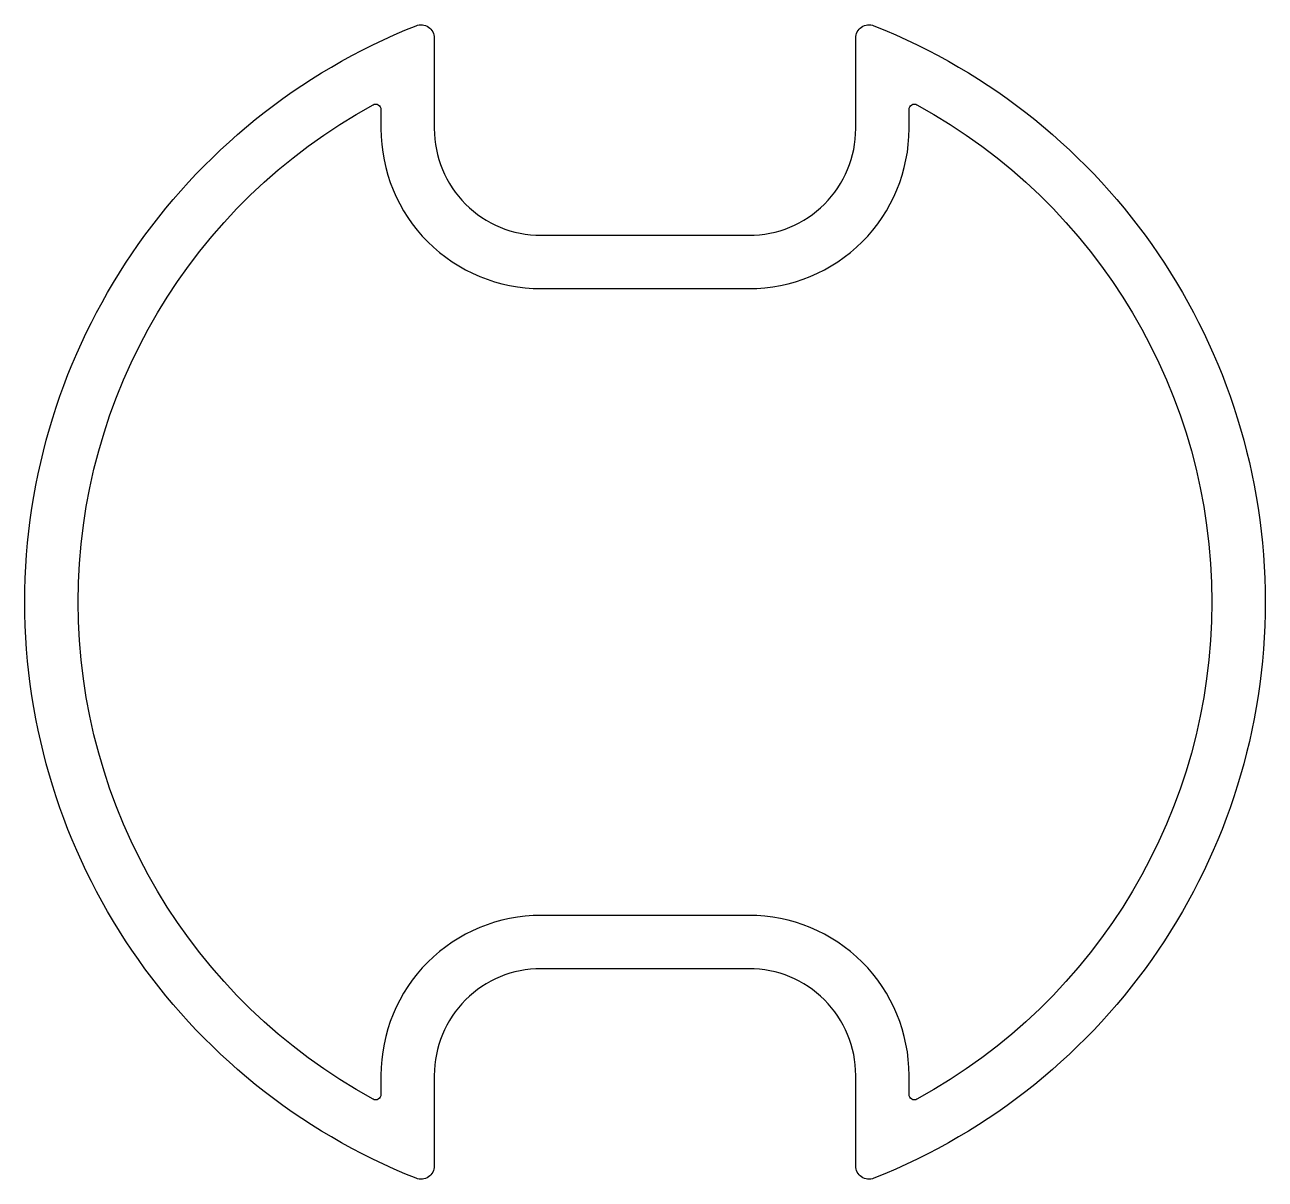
# Model space of a CAD drawing. Extents: x 378 to 424.5, y 163.5 to 206.7.
import ezdxf

# ---------------------------------------------------------------- set-up
doc = ezdxf.new("R2010")
doc.units = 0
doc.header["$LTSCALE"] = 15
doc.layers.get('0').update_dxf_attribs({"linetype": 'CONTINUOUS'})

msp = doc.modelspace()

# ---------------------------------------------------------------- linework, layer by layer
at = {"color": 0, "ltscale": 0.001}
for points in [[(424.473, 185.102, -0.307315), (409.807, 163.495, -0.529854), (409.123, 163.96), (409.123, 167.352, 0.414214), (405.123, 171.352), (397.323, 171.352, 0.414214), (393.323, 167.352), (393.323, 163.96, -0.529854), (392.638, 163.495, -0.307315), (377.973, 185.102, -0.307315), (392.638, 206.71, -0.529854), (393.323, 206.245), (393.323, 202.852, 0.414214), (397.323, 198.852), (405.123, 198.852, 0.414214), (409.123, 202.852), (409.123, 206.245, -0.529854), (409.807, 206.71, -0.307315)], [(422.473, 185.102, -0.274165), (411.419, 166.458, -0.569656), (411.123, 166.634), (411.123, 167.352, 0.414214), (405.123, 173.352), (397.323, 173.352, 0.414214), (391.323, 167.352), (391.323, 166.634, -0.569656), (391.027, 166.458, -0.274165), (379.973, 185.102, -0.274165), (391.027, 203.747, -0.569656), (391.323, 203.571), (391.323, 202.852, 0.414214), (397.323, 196.852), (405.123, 196.852, 0.414214), (411.123, 202.852), (411.123, 203.571, -0.569656), (411.419, 203.747, -0.274165)]]:
    msp.add_lwpolyline(points, format="xyb", close=True, dxfattribs=at)

doc.saveas('drawing.dxf')
